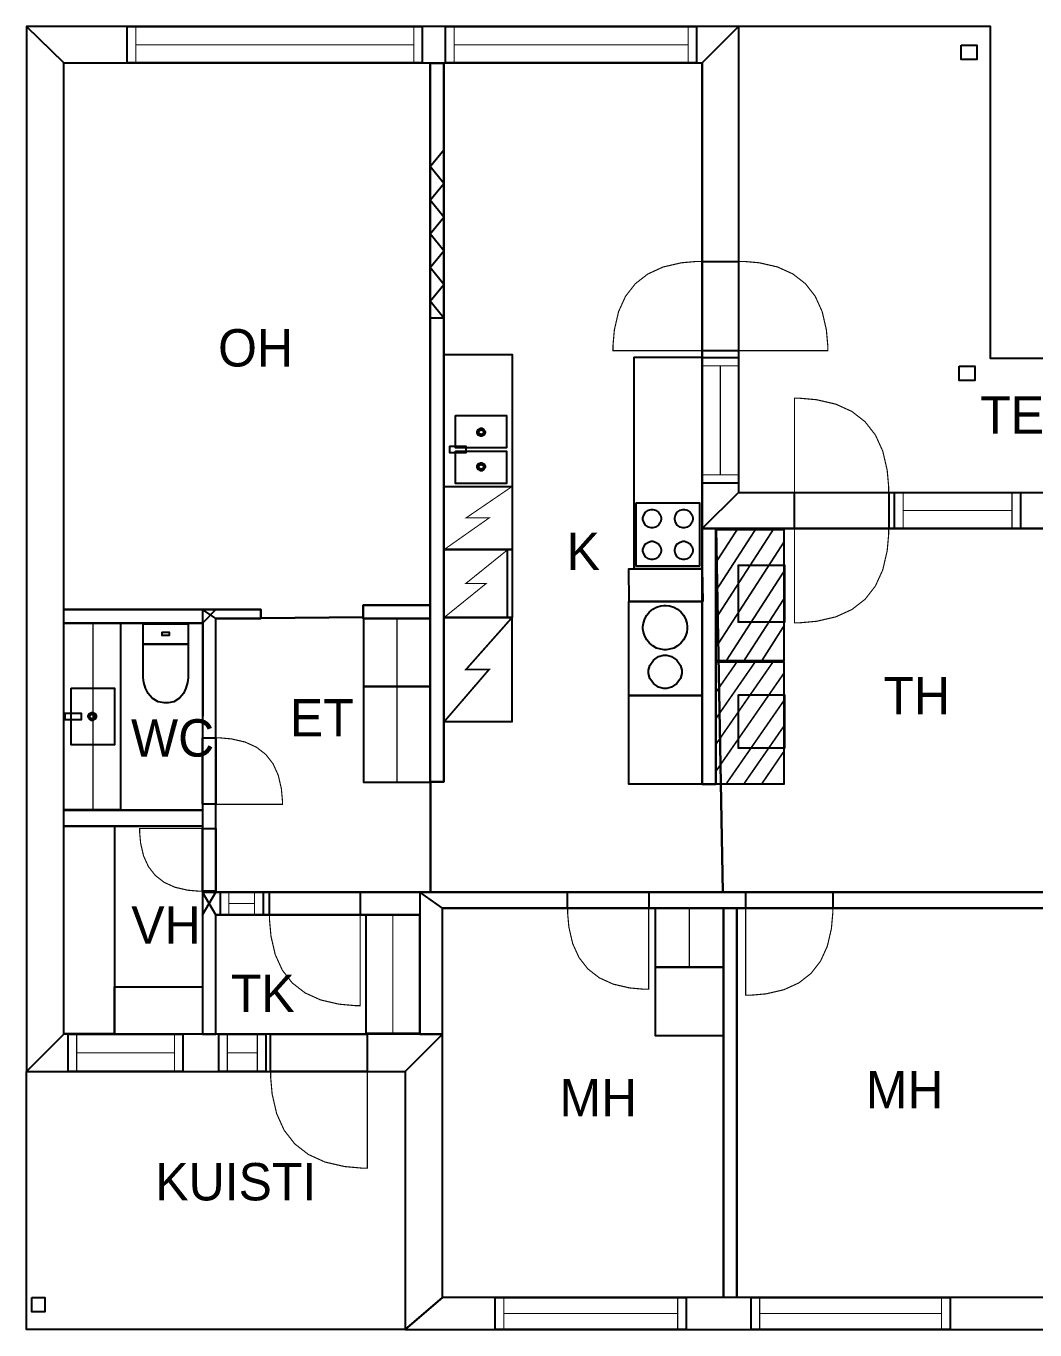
# Model space of a CAD drawing. Extents: x 1 to 19.2, y 0 to 13.3.
# Drawn here: x 1.05 to 10.33, y 1.25 to 13.25 of the extents above; entities that cross this region are included whole.
import ezdxf

# ---------------------------------------------------------------- set-up
doc = ezdxf.new("R2010")
doc.units = 0
doc.layers.get('0').update_dxf_attribs({"linetype": 'CONTINUOUS'})

msp = doc.modelspace()

# ---------------------------------------------------------------- linework, layer by layer
at = {"color": 0}
for points, const_width in [([(7.60499, 13.2455), (1.05241, 13.2455), (1.39615, 12.9122), (7.27165, 12.9122), (7.60499, 13.2455)], 0.00208), ([(1.05241, 13.2455), (1.05241, 3.63314), (1.39615, 3.97689), (1.39615, 12.9122), (1.05241, 13.2455)], 0.00208), ([(1.98085, 13.2455), (4.6951, 13.2455), (4.6951, 12.9122), (1.98085, 12.9122), (1.98085, 13.2455)], 0.01042), ([(1.98085, 13.2455), (4.6951, 13.2455), (4.6951, 12.9122), (1.98085, 12.9122), (1.98085, 13.2455)], 0.01042), ([(4.91021, 13.2455), (7.21957, 13.2455), (7.21957, 12.9122), (4.91021, 12.9122), (4.91021, 13.2455)], 0.01042), ([(4.91021, 13.2455), (7.21957, 13.2455), (7.21957, 12.9122), (4.91021, 12.9122), (4.91021, 13.2455)], 0.01042), ([(7.27165, 8.62717), (7.27165, 12.9122), (7.60499, 13.2455), (7.60499, 8.9605), (7.27165, 8.62717)], 0.00208), ([(7.60499, 13.2455), (7.60656, 8.9605), (15.6638, 8.9605), (15.6638, 10.1928), (9.92333, 10.1928), (9.92333, 13.2455), (7.60499, 13.2455)], 0.00208), ([(4.76947, 12.9106), (4.89447, 12.9106), (4.89447, 10.5635), (4.76947, 10.5635), (4.76947, 12.9106)], 0.01042), ([(4.76947, 12.9122), (4.89447, 12.9122), (4.89447, 6.29779), (4.76947, 6.29779), (4.76947, 12.9122)], 0.00208), ([(7.27165, 11.0857), (7.22347, 11.0857), (7.0791, 11.0729), (6.91222, 11.0344), (6.77106, 10.9702), (6.65554, 10.8804), (6.56569, 10.7649), (6.50151, 10.6237), (6.463, 10.4568), (6.45019, 10.3124), (6.45019, 10.2643), (7.27165, 10.2643), (7.27165, 11.0857)], 0.01042), ([(7.27165, 11.0857), (7.60499, 11.0857), (7.60499, 10.2643), (7.27165, 10.2643), (7.27165, 11.0857)], 0.01042), ([(7.27165, 11.0857), (7.60499, 11.0857), (7.60499, 10.2643), (7.27165, 10.2643), (7.27165, 11.0857)], 0.01042), ([(7.60499, 11.0857), (7.6531, 11.0857), (7.79747, 11.0729), (7.96436, 11.0344), (8.10553, 10.9702), (8.22103, 10.8804), (8.31088, 10.7649), (8.37506, 10.6237), (8.41357, 10.4568), (8.42643, 10.3124), (8.42643, 10.2643), (7.60499, 10.2643), (7.60499, 11.0857)], 0.01042), ([(4.89643, 10.2288), (4.89643, 8.43435), (5.52143, 8.43435), (5.52143, 10.2288), (4.89643, 10.2288)], 0.01042), ([(6.64475, 10.2057), (6.64475, 8.25862), (7.26975, 8.25862), (7.26975, 10.2057), (6.64475, 10.2057)], 0.01042), ([(7.27165, 10.2026), (7.60499, 10.2026), (7.60499, 9.04482), (7.27165, 9.04482), (7.27165, 10.2026)], 0.01042), ([(7.27165, 10.2026), (7.60499, 10.2026), (7.60499, 9.04482), (7.27165, 9.04482), (7.27165, 10.2026)], 0.01042), ([(8.98687, 8.9605), (8.98687, 9.01129), (8.97331, 9.16351), (8.93272, 9.33946), (8.86501, 9.48833), (8.77029, 9.61014), (8.64849, 9.70492), (8.49963, 9.77257), (8.32368, 9.81315), (8.17144, 9.82667), (8.12071, 9.82667), (8.12071, 8.9605), (8.98687, 8.9605)], 0.01042), ([(5.00256, 9.66812), (5.00256, 9.37125), (5.47131, 9.37125), (5.47131, 9.66812), (5.00256, 9.66812)], 0.01042), ([(5.23693, 9.5504), (5.24333, 9.5504), (5.26269, 9.53976), (5.27339, 9.5204), (5.27339, 9.51394), (5.27339, 9.50754), (5.26269, 9.48817), (5.24333, 9.47749), (5.23693, 9.47749), (5.23047, 9.47749), (5.2111, 9.48817), (5.20047, 9.50754), (5.20047, 9.51394), (5.20047, 9.5204), (5.2111, 9.53976), (5.23047, 9.5504), (5.23693, 9.5504)], 0.00833), ([(5.23693, 9.53478), (5.24056, 9.53478), (5.25163, 9.52869), (5.25776, 9.51764), (5.25776, 9.51394), (5.25776, 9.51031), (5.25163, 9.49924), (5.24056, 9.49311), (5.23693, 9.49311), (5.23324, 9.49311), (5.22217, 9.49924), (5.2161, 9.51031), (5.2161, 9.51394), (5.2161, 9.51764), (5.22217, 9.52869), (5.23324, 9.53478), (5.23693, 9.53478)], 0.00833), ([(4.94943, 9.38687), (4.94943, 9.32437), (5.09526, 9.32437), (5.09526, 9.38687), (4.94943, 9.38687)], 0.01042), ([(5.00151, 9.34), (5.00151, 9.04312), (5.47026, 9.04312), (5.47026, 9.34), (5.00151, 9.34)], 0.01042), ([(5.23693, 9.23269), (5.24333, 9.23269), (5.26269, 9.22206), (5.27339, 9.20269), (5.27339, 9.19624), (5.27339, 9.18983), (5.26269, 9.17046), (5.24333, 9.15978), (5.23693, 9.15978), (5.23047, 9.15978), (5.2111, 9.17046), (5.20047, 9.18983), (5.20047, 9.19624), (5.20047, 9.20269), (5.2111, 9.22206), (5.23047, 9.23269), (5.23693, 9.23269)], 0.00833), ([(5.23693, 9.21707), (5.24056, 9.21707), (5.25163, 9.21099), (5.25776, 9.19993), (5.25776, 9.19624), (5.25776, 9.1926), (5.25163, 9.18153), (5.24056, 9.1754), (5.23693, 9.1754), (5.23324, 9.1754), (5.22217, 9.18153), (5.2161, 9.1926), (5.2161, 9.19624), (5.2161, 9.19993), (5.22217, 9.21099), (5.23324, 9.21707), (5.23693, 9.21707)], 0.00833), ([(4.89643, 9.0154), (4.89643, 8.43435), (5.52143, 8.43435), (5.52143, 9.0154), (4.89643, 9.0154)], 0.00968), ([(15.9554, 8.62717), (7.27165, 8.62717), (7.60499, 8.9605), (15.6638, 8.9605), (15.9554, 8.62717)], 0.00208), ([(8.12071, 8.9605), (8.98687, 8.9605), (8.98687, 8.62717), (8.12071, 8.62717), (8.12071, 8.9605)], 0.01042), ([(8.12071, 8.9605), (8.98687, 8.9605), (8.98687, 8.62717), (8.12071, 8.62717), (8.12071, 8.9605)], 0.01042), ([(9.04167, 8.9605), (10.1996, 8.9605), (10.1996, 8.62717), (9.04167, 8.62717), (9.04167, 8.9605)], 0.01042), ([(9.04167, 8.9605), (10.1996, 8.9605), (10.1996, 8.62717), (9.04167, 8.62717), (9.04167, 8.9605)], 0.01042), ([(6.66363, 8.86453), (6.66363, 8.28119), (7.24696, 8.28119), (7.24696, 8.86453), (6.66363, 8.86453)], 0.01042), ([(6.80946, 8.63536), (6.80132, 8.63536), (6.77701, 8.64193), (6.75054, 8.65978), (6.73264, 8.68625), (6.72613, 8.71061), (6.72613, 8.71869), (6.72613, 8.72683), (6.73264, 8.75114), (6.75054, 8.77761), (6.77701, 8.79551), (6.80132, 8.80203), (6.80946, 8.80203), (6.81754, 8.80203), (6.8419, 8.79551), (6.86838, 8.77761), (6.88624, 8.75114), (6.89279, 8.72683), (6.89279, 8.71869), (6.89279, 8.71061), (6.88624, 8.68625), (6.86838, 8.65978), (6.8419, 8.64193), (6.81754, 8.63536), (6.80946, 8.63536)], 0.01042), ([(7.10113, 8.63536), (7.09299, 8.63536), (7.06868, 8.64193), (7.04221, 8.65978), (7.02431, 8.68625), (7.01779, 8.71061), (7.01779, 8.71869), (7.01779, 8.72683), (7.02431, 8.75114), (7.04221, 8.77761), (7.06868, 8.79551), (7.09299, 8.80203), (7.10113, 8.80203), (7.10921, 8.80203), (7.13357, 8.79551), (7.16004, 8.77761), (7.1779, 8.75114), (7.18446, 8.72683), (7.18446, 8.71869), (7.18446, 8.71061), (7.1779, 8.68625), (7.16004, 8.65978), (7.13357, 8.64193), (7.10921, 8.63536), (7.10113, 8.63536)], 0.01042), ([(7.27165, 8.62717), (7.39665, 8.62717), (7.39665, 6.2774), (7.27165, 6.2774), (7.27165, 8.62717)], 0.00208), ([(7.39817, 8.61914), (7.39817, 7.41004), (8.02317, 7.41004), (8.02317, 8.61914), (7.39817, 8.61914)], 0.01612), ([(8.98687, 8.62717), (8.98687, 8.57644), (8.97331, 8.42421), (8.93272, 8.24826), (8.86501, 8.09939), (8.77029, 7.9776), (8.64849, 7.88286), (8.49963, 7.81521), (8.32368, 7.77463), (8.17144, 7.76107), (8.12071, 7.76107), (8.12071, 8.62717), (8.98687, 8.62717)], 0.01042), ([(4.89643, 8.43435), (4.89643, 7.80935), (5.52143, 7.80935), (5.52143, 8.43435), (4.89643, 8.43435)], 0.01042), ([(5.47976, 8.43435), (5.47976, 7.80935), (5.52143, 7.80935), (5.52143, 8.43435), (5.47976, 8.43435)], 0.01042), ([(6.80946, 8.34369), (6.80132, 8.34369), (6.77701, 8.35026), (6.75054, 8.36811), (6.73264, 8.39458), (6.72613, 8.41894), (6.72613, 8.42703), (6.72613, 8.43517), (6.73264, 8.45947), (6.75054, 8.48594), (6.77701, 8.50385), (6.80132, 8.51036), (6.80946, 8.51036), (6.81754, 8.51036), (6.8419, 8.50385), (6.86838, 8.48594), (6.88624, 8.45947), (6.89279, 8.43517), (6.89279, 8.42703), (6.89279, 8.41894), (6.88624, 8.39458), (6.86838, 8.36811), (6.8419, 8.35026), (6.81754, 8.34369), (6.80946, 8.34369)], 0.01042), ([(7.10113, 8.34369), (7.09299, 8.34369), (7.06868, 8.35026), (7.04221, 8.36811), (7.02431, 8.39458), (7.01779, 8.41894), (7.01779, 8.42703), (7.01779, 8.43517), (7.02431, 8.45947), (7.04221, 8.48594), (7.06868, 8.50385), (7.09299, 8.51036), (7.10113, 8.51036), (7.10921, 8.51036), (7.13357, 8.50385), (7.16004, 8.48594), (7.1779, 8.45947), (7.18446, 8.43517), (7.18446, 8.42703), (7.18446, 8.41894), (7.1779, 8.39458), (7.16004, 8.36811), (7.13357, 8.35026), (7.10921, 8.34369), (7.10113, 8.34369)], 0.01042), ([(7.60568, 8.29064), (7.60568, 7.76557), (8.02838, 7.76557), (8.02838, 8.29064), (7.60568, 8.29064)], 0.01612), ([(4.15272, 7.92404), (4.76947, 7.92404), (4.76947, 7.79904), (4.15272, 7.79904), (4.15272, 7.92404)], 0.00208), ([(6.59462, 7.95622), (6.59462, 7.09207), (7.27171, 7.09207), (7.27171, 7.95622), (6.59462, 7.95622)], 0.01042), ([(6.93007, 7.51269), (6.91976, 7.51269), (6.88889, 7.51688), (6.85053, 7.52875), (6.81586, 7.54758), (6.78564, 7.57254), (6.76069, 7.60275), (6.74186, 7.63743), (6.72999, 7.67572), (6.72586, 7.7066), (6.72586, 7.71685), (6.72586, 7.72715), (6.72999, 7.75803), (6.74186, 7.79639), (6.76069, 7.83106), (6.78564, 7.86128), (6.81586, 7.88618), (6.85053, 7.905), (6.88889, 7.91689), (6.91976, 7.92101), (6.93007, 7.92101), (6.94032, 7.92101), (6.97119, 7.91689), (7.0095, 7.905), (7.04417, 7.88618), (7.07438, 7.86128), (7.09933, 7.83106), (7.11817, 7.79639), (7.13004, 7.75803), (7.13422, 7.72715), (7.13422, 7.71685), (7.13422, 7.7066), (7.13004, 7.67572), (7.11817, 7.63743), (7.09933, 7.60275), (7.07438, 7.57254), (7.04417, 7.54758), (7.0095, 7.52875), (6.97119, 7.51688), (6.94032, 7.51269), (6.93007, 7.51269)], 0.01042), ([(2.67231, 7.75738), (1.39615, 7.75738), (1.39615, 7.88238), (2.79731, 7.88238), (2.67231, 7.75738)], 0.00208), ([(2.67231, 7.88238), (3.21061, 7.88238), (3.21061, 7.79904), (2.79731, 7.79904), (2.67231, 7.88238)], 0.00208), ([(2.79731, 5.28168), (2.79731, 7.79904), (2.67231, 7.88238), (2.67231, 5.07335), (2.79731, 5.28168)], 0.00208), ([(4.1581, 7.7991), (4.1581, 7.1741), (4.76833, 7.1741), (4.76833, 7.7991), (4.1581, 7.7991)], 0.01042), ([(4.89529, 7.80935), (4.89529, 6.84907), (5.52029, 6.84907), (5.52029, 7.80935), (4.89529, 7.80935)], 0.01601), ([(1.39714, 7.75743), (1.39714, 6.04015), (1.91829, 6.04015), (1.91829, 7.75743), (1.39714, 7.75743)], 0.01042), ([(1.39729, 7.75956), (1.39729, 6.03581), (1.66564, 6.03581), (1.66564, 7.75956), (1.39729, 7.75956)], 0.01042), ([(2.12576, 7.75222), (2.54232, 7.75222), (2.54232, 7.56494), (2.12576, 7.56494), (2.12576, 7.75222)], 0.01042), ([(2.30094, 7.67437), (2.36719, 7.67437), (2.36719, 7.64279), (2.30094, 7.64279), (2.30094, 7.67437)], 0.01042), ([(2.54232, 7.29665), (2.54232, 7.29665), (2.54237, 7.28494), (2.54075, 7.25396), (2.53461, 7.21013), (2.52121, 7.15989), (2.49767, 7.10965), (2.46121, 7.06581), (2.40901, 7.03483), (2.35596, 7.02306), (2.33832, 7.02306), (2.31999, 7.02306), (2.26514, 7.03483), (2.2111, 7.06581), (2.17329, 7.10965), (2.14882, 7.15989), (2.13482, 7.21013), (2.12842, 7.25396), (2.12668, 7.28494), (2.12679, 7.29665), (2.12679, 7.29665), (2.12576, 7.56494), (2.54232, 7.56494), (2.54232, 7.29665)], 0.01042), ([(6.93007, 7.15588), (6.91515, 7.15588), (6.87044, 7.16792), (6.82172, 7.20074), (6.7889, 7.2494), (6.77692, 7.29411), (6.77692, 7.30897), (6.77692, 7.32389), (6.7889, 7.3686), (6.82172, 7.41732), (6.87044, 7.45014), (6.91515, 7.46213), (6.93007, 7.46213), (6.94493, 7.46213), (6.98964, 7.45014), (7.03831, 7.41732), (7.07113, 7.3686), (7.08317, 7.32389), (7.08317, 7.30897), (7.08317, 7.29411), (7.07113, 7.2494), (7.03831, 7.20074), (6.98964, 7.16792), (6.94493, 7.15588), (6.93007, 7.15588)], 0.01042), ([(7.39671, 7.40256), (7.39671, 6.2761), (8.02171, 6.2761), (8.02171, 7.40256), (7.39671, 7.40256)], 0.01502), ([(1.46556, 7.1595), (1.46556, 6.63867), (1.86367, 6.63867), (1.86367, 7.1595), (1.46556, 7.1595)], 0.01042), ([(4.1581, 7.1741), (4.1581, 6.2921), (4.76833, 6.2921), (4.76833, 7.1741), (4.1581, 7.1741)], 0.01042), ([(7.60422, 7.09651), (7.60422, 6.60732), (8.02692, 6.60732), (8.02692, 7.09651), (7.60422, 7.09651)], 0.01502), ([(1.41015, 6.93033), (1.41015, 6.86783), (1.55599, 6.86783), (1.55599, 6.93033), (1.41015, 6.93033)], 0.01042), ([(1.65836, 6.93554), (1.66476, 6.93554), (1.68414, 6.92492), (1.69482, 6.90554), (1.69482, 6.89908), (1.69482, 6.89268), (1.68414, 6.87332), (1.66476, 6.86263), (1.65836, 6.86263), (1.65192, 6.86263), (1.63254, 6.87332), (1.6219, 6.89268), (1.6219, 6.89908), (1.6219, 6.90554), (1.63254, 6.92492), (1.65192, 6.93554), (1.65836, 6.93554)], 0.00833), ([(1.65836, 6.91992), (1.662, 6.91992), (1.67307, 6.91385), (1.67919, 6.90278), (1.67919, 6.89908), (1.67919, 6.89546), (1.67307, 6.88439), (1.662, 6.87825), (1.65836, 6.87825), (1.65468, 6.87825), (1.64361, 6.88439), (1.63753, 6.89546), (1.63753, 6.89908), (1.63753, 6.90278), (1.64361, 6.91385), (1.65468, 6.91992), (1.65836, 6.91992)], 0.00833), ([(2.67231, 6.70199), (2.79731, 6.70199), (2.79731, 6.09071), (2.67231, 6.09071), (2.67231, 6.70199)], 0.01042), ([(2.67231, 6.70199), (2.79731, 6.70199), (2.79731, 6.09071), (2.67231, 6.09071), (2.67231, 6.70199)], 0.01042), ([(2.79731, 6.70199), (2.83311, 6.70199), (2.94054, 6.69243), (3.06472, 6.66379), (3.16976, 6.61604), (3.25569, 6.54921), (3.32254, 6.46322), (3.37028, 6.35818), (3.39893, 6.234), (3.40853, 6.12657), (3.40853, 6.09071), (2.79731, 6.09071), (2.79731, 6.70199)], 0.01042), ([(1.39615, 6.03581), (2.67231, 6.03581), (2.67231, 5.88997), (1.39615, 5.88997), (1.39615, 6.03581)], 0.00208), ([(1.39615, 5.88997), (1.39615, 3.97922), (1.86458, 3.97922), (1.86458, 5.88997), (1.39615, 5.88997)], 0.01042), ([(2.67231, 5.29156), (2.63846, 5.29156), (2.53689, 5.30062), (2.41954, 5.32769), (2.32026, 5.37283), (2.23904, 5.43599), (2.17589, 5.51719), (2.13075, 5.61649), (2.10368, 5.73378), (2.09467, 5.83535), (2.09467, 5.86914), (2.67231, 5.86914), (2.67231, 5.29156)], 0.01042), ([(2.67231, 5.86914), (2.79731, 5.86914), (2.79731, 5.29156), (2.67231, 5.29156), (2.67231, 5.86914)], 0.01042), ([(2.67231, 5.86914), (2.79731, 5.86914), (2.79731, 5.29156), (2.67231, 5.29156), (2.67231, 5.86914)], 0.01042), ([(4.67231, 5.07335), (2.79731, 5.07335), (2.67231, 5.28168), (4.67231, 5.28168), (4.67231, 5.07335)], 0.00208), ([(2.67231, 5.28168), (2.67231, 3.97689), (2.79731, 3.97689), (2.79731, 5.07335), (2.67231, 5.28168)], 0.00208), ([(2.83811, 5.28168), (3.23053, 5.28168), (3.23053, 5.07335), (2.83811, 5.07335), (2.83811, 5.28168)], 0.01042), ([(2.83811, 5.28168), (3.23053, 5.28168), (3.23053, 5.07335), (2.83811, 5.07335), (2.83811, 5.28168)], 0.01042), ([(3.29021, 5.28168), (4.12478, 5.28168), (4.12478, 5.07335), (3.29021, 5.07335), (3.29021, 5.28168)], 0.01042), ([(3.29021, 5.28168), (4.12478, 5.28168), (4.12478, 5.07335), (3.29021, 5.07335), (3.29021, 5.28168)], 0.01042), ([(4.67231, 5.28168), (15.6638, 5.28168), (15.6638, 5.13585), (4.88064, 5.13585), (4.67231, 5.28168)], 0.00208), ([(4.88064, 3.97689), (4.88064, 5.13585), (4.67231, 5.28168), (4.67231, 3.97689), (4.88064, 3.97689)], 0.00208), ([(6.03261, 5.28168), (6.77886, 5.28168), (6.77886, 5.13585), (6.03261, 5.13585), (6.03261, 5.28168)], 0.01042), ([(6.03261, 5.28168), (6.77886, 5.28168), (6.77886, 5.13585), (6.03261, 5.13585), (6.03261, 5.28168)], 0.01042), ([(7.67106, 5.28168), (8.4725, 5.28168), (8.4725, 5.13585), (7.67106, 5.13585), (7.67106, 5.28168)], 0.01042), ([(7.67106, 5.28168), (8.4725, 5.28168), (8.4725, 5.13585), (7.67106, 5.13585), (7.67106, 5.28168)], 0.01042), ([(3.29021, 5.07335), (3.29021, 5.02447), (3.30322, 4.87776), (3.34233, 4.70822), (3.40756, 4.56478), (3.49881, 4.44743), (3.61621, 4.35618), (3.75965, 4.29096), (3.92914, 4.25185), (4.07585, 4.23876), (4.12478, 4.23876), (4.12478, 5.07335), (3.29021, 5.07335)], 0.01042), ([(4.17779, 5.07335), (4.17779, 3.98335), (4.67133, 3.98335), (4.67133, 5.07335), (4.17779, 5.07335)], 0.01042), ([(6.03261, 5.13585), (6.03261, 5.09218), (6.04422, 4.96099), (6.07921, 4.8094), (6.13753, 4.68115), (6.21913, 4.57617), (6.32411, 4.49457), (6.45236, 4.43625), (6.60394, 4.40126), (6.73514, 4.3896), (6.77886, 4.3896), (6.77886, 5.13585), (6.03261, 5.13585)], 0.01042), ([(6.84065, 5.13585), (6.84065, 4.59353), (7.46565, 4.59353), (7.46565, 5.13585), (6.84065, 5.13585)], 0.01042), ([(7.46593, 5.13585), (7.59093, 5.13585), (7.59093, 1.55186), (7.46593, 1.55186), (7.46593, 5.13585)], 0.00208), ([(8.4725, 5.13585), (8.4725, 5.08892), (8.45996, 4.94803), (8.42236, 4.78521), (8.35975, 4.64746), (8.27214, 4.53478), (8.1594, 4.4471), (8.02165, 4.3845), (7.85889, 4.3469), (7.71799, 4.33436), (7.67106, 4.33436), (7.67106, 5.13585), (8.4725, 5.13585)], 0.01042), ([(6.8405, 4.59358), (6.8405, 3.95921), (7.4655, 3.95921), (7.4655, 4.59358), (6.8405, 4.59358)], 0.01042), ([(1.86458, 4.41015), (2.67285, 4.41015), (2.67285, 3.97694), (1.86458, 3.97694), (1.86458, 4.41015)], 0.01042), ([(1.05241, 3.63314), (4.53689, 3.63314), (4.88064, 3.97689), (1.39615, 3.97689), (1.05241, 3.63314)], 0.00208), ([(1.43679, 3.97689), (2.49333, 3.97689), (2.49333, 3.63314), (1.43679, 3.63314), (1.43679, 3.97689)], 0.01042), ([(1.43679, 3.97689), (2.49333, 3.97689), (2.49333, 3.63314), (1.43679, 3.63314), (1.43679, 3.97689)], 0.01042), ([(2.82324, 3.97689), (3.25543, 3.97689), (3.25543, 3.63314), (2.82324, 3.63314), (2.82324, 3.97689)], 0.01042), ([(2.82324, 3.97689), (3.25543, 3.97689), (3.25543, 3.63314), (2.82324, 3.63314), (2.82324, 3.97689)], 0.01042), ([(3.30012, 3.97689), (4.1894, 3.97689), (4.1894, 3.63314), (3.30012, 3.63314), (3.30012, 3.97689)], 0.01042), ([(3.30012, 3.97689), (4.1894, 3.97689), (4.1894, 3.63314), (3.30012, 3.63314), (3.30012, 3.97689)], 0.01042), ([(4.53689, 3.63314), (4.53689, 1.2602), (4.88064, 1.55186), (4.88064, 3.97689), (4.53689, 3.63314)], 0.00208), ([(1.05241, 3.63314), (4.53689, 3.63314), (4.53689, 1.2602), (1.05241, 1.2602), (1.05241, 3.63314)], 0.00208), ([(3.30012, 3.63314), (3.30012, 3.58106), (3.31401, 3.42475), (3.35568, 3.24414), (3.42512, 3.09131), (3.5224, 2.96631), (3.6474, 2.86903), (3.80024, 2.79958), (3.98085, 2.75792), (4.13715, 2.74397), (4.18929, 2.74397), (4.18929, 3.63314), (3.30012, 3.63314)], 0.01042), ([(4.53689, 1.2602), (19.2403, 1.2602), (18.9486, 1.55186), (4.88064, 1.55186), (4.53689, 1.2602)], 0.00208), ([(5.36708, 1.55186), (7.1231, 1.55186), (7.1231, 1.2602), (5.36708, 1.2602), (5.36708, 1.55186)], 0.01042), ([(5.36708, 1.55186), (7.1231, 1.55186), (7.1231, 1.2602), (5.36708, 1.2602), (5.36708, 1.55186)], 0.01042), ([(7.72217, 1.55186), (9.55143, 1.55186), (9.55143, 1.2602), (7.72217, 1.2602), (7.72217, 1.55186)], 0.01042), ([(7.72217, 1.55186), (9.55143, 1.55186), (9.55143, 1.2602), (7.72217, 1.2602), (7.72217, 1.55186)], 0.01042)]:
    msp.add_lwpolyline(points, close=True, dxfattribs=dict(at, const_width=const_width))
for points in [[(1.05241, 13.2455), (1.05241, 3.63314), (1.39615, 3.97689), (1.39615, 12.9122), (1.05241, 13.2455)], [(7.60499, 13.2455), (1.05241, 13.2455), (1.39615, 12.9122), (7.27165, 12.9122), (7.60499, 13.2455)], [(7.27165, 8.62717), (7.27165, 12.9122), (7.60499, 13.2455), (7.60499, 8.9605), (7.27165, 8.62717)], [(9.65489, 13.0754), (9.79844, 13.0754), (9.79844, 12.9435), (9.65489, 12.9435), (9.65489, 13.0754)], [(4.76947, 12.9122), (4.89447, 12.9122), (4.89447, 6.29779), (4.76947, 6.29779), (4.76947, 12.9122)], [(9.63553, 10.1227), (9.77908, 10.1227), (9.77908, 9.99083), (9.63553, 9.99083), (9.63553, 10.1227)], [(15.9554, 8.62717), (7.27165, 8.62717), (7.60499, 8.9605), (15.6638, 8.9605), (15.9554, 8.62717)], [(7.27165, 8.62717), (7.39665, 8.62717), (7.39665, 6.2774), (7.27165, 6.2774), (7.27165, 8.62717)], [(7.27539, 7.95628), (6.59831, 7.95628), (6.59457, 8.25862), (7.27165, 8.25862), (7.27539, 7.95628)], [(4.15272, 7.92404), (4.76947, 7.92404), (4.76947, 7.79904), (4.15272, 7.79904), (4.15272, 7.92404)], [(2.67231, 7.75738), (1.39615, 7.75738), (1.39615, 7.88238), (2.79731, 7.88238), (2.67231, 7.75738)], [(2.79731, 5.28168), (2.79731, 7.79904), (2.67231, 7.88238), (2.67231, 5.07335), (2.79731, 5.28168)], [(2.67231, 7.88238), (3.21061, 7.88238), (3.21061, 7.79904), (2.79731, 7.79904), (2.67231, 7.88238)], [(6.59467, 7.09207), (7.27175, 7.09207), (7.27175, 6.2774), (6.59467, 6.2774), (6.59467, 7.09207)], [(1.39615, 6.03581), (2.67231, 6.03581), (2.67231, 5.88997), (1.39615, 5.88997), (1.39615, 6.03581)], [(4.67231, 5.07335), (2.79731, 5.07335), (2.67231, 5.28168), (4.67231, 5.28168), (4.67231, 5.07335)], [(2.67231, 5.28168), (2.67231, 3.97689), (2.79731, 3.97689), (2.79731, 5.07335), (2.67231, 5.28168)], [(4.88064, 3.97689), (4.88064, 5.13585), (4.67231, 5.28168), (4.67231, 3.97689), (4.88064, 3.97689)], [(4.67231, 5.28168), (15.6638, 5.28168), (15.6638, 5.13585), (4.88064, 5.13585), (4.67231, 5.28168)], [(7.46593, 5.13585), (7.59093, 5.13585), (7.59093, 1.55186), (7.46593, 1.55186), (7.46593, 5.13585)], [(1.05241, 3.63314), (4.53689, 3.63314), (4.88064, 3.97689), (1.39615, 3.97689), (1.05241, 3.63314)], [(4.53689, 3.63314), (4.53689, 1.2602), (4.88064, 1.55186), (4.88064, 3.97689), (4.53689, 3.63314)], [(1.10346, 1.553), (1.22385, 1.553), (1.22385, 1.42117), (1.10346, 1.42117), (1.10346, 1.553)], [(4.53689, 1.2602), (19.2403, 1.2602), (18.9486, 1.55186), (4.88064, 1.55186), (4.53689, 1.2602)]]:
    msp.add_lwpolyline(points, close=True, dxfattribs=at)
at = {"color": 7}
for points in [[(1.98085, 13.2455), (4.6951, 13.2455), (4.6951, 12.9122), (1.98085, 12.9122), (1.98085, 13.2455)], [(1.98085, 13.2455), (4.6951, 13.2455), (4.6951, 12.9122), (1.98085, 12.9122), (1.98085, 13.2455)], [(4.91021, 13.2455), (7.21957, 13.2455), (7.21957, 12.9122), (4.91021, 12.9122), (4.91021, 13.2455)], [(4.91021, 13.2455), (7.21957, 13.2455), (7.21957, 12.9122), (4.91021, 12.9122), (4.91021, 13.2455)], [(7.60499, 13.2455), (7.60656, 8.9605), (15.6638, 8.9605), (15.6638, 10.1928), (9.92333, 10.1928), (9.92333, 13.2455), (7.60499, 13.2455)], [(4.76947, 7.92404), (4.15272, 7.92404), (4.15272, 7.8125), (3.21061, 7.80208), (3.21061, 7.88238), (1.39615, 7.88238), (1.39615, 12.9122), (4.76947, 12.9122), (4.76947, 7.92404)], [(4.76947, 12.9106), (4.89447, 12.9106), (4.89447, 10.5635), (4.76947, 10.5635), (4.76947, 12.9106)], [(4.76947, 12.9106), (4.89447, 12.9106), (4.89447, 10.5635), (4.76947, 10.5635), (4.76947, 12.9106)], [(7.27165, 6.2774), (7.39665, 6.2774), (7.39665, 8.62717), (7.39854, 8.62717), (7.46104, 5.28168), (4.77219, 5.28168), (4.77219, 6.29779), (4.89447, 6.29779), (4.89447, 12.9122), (7.27165, 12.9122), (7.27165, 6.2774)], [(4.89447, 10.5635), (4.76947, 10.7184), (4.89447, 10.8733), (4.76947, 11.0283), (4.89447, 11.1832), (4.76947, 11.3381), (4.89447, 11.493), (4.76947, 11.6479), (4.89447, 11.8028), (4.76947, 11.9577), (4.89447, 12.1126)], [(7.27165, 11.0857), (7.60499, 11.0857), (7.60499, 10.2643), (7.27165, 10.2643), (7.27165, 11.0857)], [(7.27165, 11.0857), (7.60499, 11.0857), (7.60499, 10.2643), (7.27165, 10.2643), (7.27165, 11.0857)], [(4.89643, 10.2288), (5.52143, 10.2288), (5.52143, 8.43435), (4.89643, 8.43435), (4.89643, 10.2288)], [(6.64475, 10.2057), (7.26975, 10.2057), (7.26975, 8.25862), (6.64475, 8.25862), (6.64475, 10.2057)], [(7.27165, 10.2026), (7.60499, 10.2026), (7.60499, 9.04482), (7.27165, 9.04482), (7.27165, 10.2026)], [(7.27165, 10.2026), (7.60499, 10.2026), (7.60499, 9.04482), (7.27165, 9.04482), (7.27165, 10.2026)], [(5.00256, 9.66812), (5.47131, 9.66812), (5.47131, 9.37125), (5.00256, 9.37125), (5.00256, 9.66812)], [(5.23693, 9.5504), (5.24333, 9.5504), (5.26269, 9.53976), (5.27339, 9.5204), (5.27339, 9.51394), (5.27339, 9.50754), (5.26269, 9.48817), (5.24333, 9.47749), (5.23693, 9.47749), (5.23047, 9.47749), (5.2111, 9.48817), (5.20047, 9.50754), (5.20047, 9.51394), (5.20047, 9.5204), (5.2111, 9.53976), (5.23047, 9.5504), (5.23693, 9.5504)], [(5.23693, 9.53478), (5.24056, 9.53478), (5.25163, 9.52869), (5.25776, 9.51764), (5.25776, 9.51394), (5.25776, 9.51031), (5.25163, 9.49924), (5.24056, 9.49311), (5.23693, 9.49311), (5.23324, 9.49311), (5.22217, 9.49924), (5.2161, 9.51031), (5.2161, 9.51394), (5.2161, 9.51764), (5.22217, 9.52869), (5.23324, 9.53478), (5.23693, 9.53478)], [(4.94943, 9.38687), (5.09526, 9.38687), (5.09526, 9.32437), (4.94943, 9.32437), (4.94943, 9.38687)], [(5.00151, 9.34), (5.47026, 9.34), (5.47026, 9.04312), (5.00151, 9.04312), (5.00151, 9.34)], [(5.23693, 9.23269), (5.24333, 9.23269), (5.26269, 9.22206), (5.27339, 9.20269), (5.27339, 9.19624), (5.27339, 9.18983), (5.26269, 9.17046), (5.24333, 9.15978), (5.23693, 9.15978), (5.23047, 9.15978), (5.2111, 9.17046), (5.20047, 9.18983), (5.20047, 9.19624), (5.20047, 9.20269), (5.2111, 9.22206), (5.23047, 9.23269), (5.23693, 9.23269)], [(5.23693, 9.21707), (5.24056, 9.21707), (5.25163, 9.21099), (5.25776, 9.19993), (5.25776, 9.19624), (5.25776, 9.1926), (5.25163, 9.18153), (5.24056, 9.1754), (5.23693, 9.1754), (5.23324, 9.1754), (5.22217, 9.18153), (5.2161, 9.1926), (5.2161, 9.19624), (5.2161, 9.19993), (5.22217, 9.21099), (5.23324, 9.21707), (5.23693, 9.21707)], [(4.89643, 9.0154), (5.52143, 9.0154), (5.52143, 8.43435), (4.89643, 8.43435), (4.89643, 9.0154)], [(8.12071, 8.9605), (8.98687, 8.9605), (8.98687, 8.62717), (8.12071, 8.62717), (8.12071, 8.9605)], [(8.12071, 8.9605), (8.98687, 8.9605), (8.98687, 8.62717), (8.12071, 8.62717), (8.12071, 8.9605)], [(9.04167, 8.9605), (10.1996, 8.9605), (10.1996, 8.62717), (9.04167, 8.62717), (9.04167, 8.9605)], [(9.04167, 8.9605), (10.1996, 8.9605), (10.1996, 8.62717), (9.04167, 8.62717), (9.04167, 8.9605)], [(6.66363, 8.86453), (7.24696, 8.86453), (7.24696, 8.28119), (6.66363, 8.28119), (6.66363, 8.86453)], [(6.80946, 8.63536), (6.80132, 8.63536), (6.77701, 8.64193), (6.75054, 8.65978), (6.73264, 8.68625), (6.72613, 8.71061), (6.72613, 8.71869), (6.72613, 8.72683), (6.73264, 8.75114), (6.75054, 8.77761), (6.77701, 8.79551), (6.80132, 8.80203), (6.80946, 8.80203), (6.81754, 8.80203), (6.8419, 8.79551), (6.86838, 8.77761), (6.88624, 8.75114), (6.89279, 8.72683), (6.89279, 8.71869), (6.89279, 8.71061), (6.88624, 8.68625), (6.86838, 8.65978), (6.8419, 8.64193), (6.81754, 8.63536), (6.80946, 8.63536)], [(7.10113, 8.63536), (7.09299, 8.63536), (7.06868, 8.64193), (7.04221, 8.65978), (7.02431, 8.68625), (7.01779, 8.71061), (7.01779, 8.71869), (7.01779, 8.72683), (7.02431, 8.75114), (7.04221, 8.77761), (7.06868, 8.79551), (7.09299, 8.80203), (7.10113, 8.80203), (7.10921, 8.80203), (7.13357, 8.79551), (7.16004, 8.77761), (7.1779, 8.75114), (7.18446, 8.72683), (7.18446, 8.71869), (7.18446, 8.71061), (7.1779, 8.68625), (7.16004, 8.65978), (7.13357, 8.64193), (7.10921, 8.63536), (7.10113, 8.63536)], [(7.39817, 8.61914), (8.02317, 8.61914), (8.02317, 7.41004), (7.39817, 7.41004), (7.39817, 8.61914)], [(10.5086, 5.28168), (7.46104, 5.28168), (7.39854, 8.62717), (10.5086, 8.62717), (10.5086, 5.28168)], [(4.89643, 8.43435), (5.52143, 8.43435), (5.52143, 7.80935), (4.89643, 7.80935), (4.89643, 8.43435)], [(5.47976, 8.43435), (5.52143, 8.43435), (5.52143, 7.80935), (5.47976, 7.80935), (5.47976, 8.43435)], [(6.80946, 8.34369), (6.80132, 8.34369), (6.77701, 8.35026), (6.75054, 8.36811), (6.73264, 8.39458), (6.72613, 8.41894), (6.72613, 8.42703), (6.72613, 8.43517), (6.73264, 8.45947), (6.75054, 8.48594), (6.77701, 8.50385), (6.80132, 8.51036), (6.80946, 8.51036), (6.81754, 8.51036), (6.8419, 8.50385), (6.86838, 8.48594), (6.88624, 8.45947), (6.89279, 8.43517), (6.89279, 8.42703), (6.89279, 8.41894), (6.88624, 8.39458), (6.86838, 8.36811), (6.8419, 8.35026), (6.81754, 8.34369), (6.80946, 8.34369)], [(7.10113, 8.34369), (7.09299, 8.34369), (7.06868, 8.35026), (7.04221, 8.36811), (7.02431, 8.39458), (7.01779, 8.41894), (7.01779, 8.42703), (7.01779, 8.43517), (7.02431, 8.45947), (7.04221, 8.48594), (7.06868, 8.50385), (7.09299, 8.51036), (7.10113, 8.51036), (7.10921, 8.51036), (7.13357, 8.50385), (7.16004, 8.48594), (7.1779, 8.45947), (7.18446, 8.43517), (7.18446, 8.42703), (7.18446, 8.41894), (7.1779, 8.39458), (7.16004, 8.36811), (7.13357, 8.35026), (7.10921, 8.34369), (7.10113, 8.34369)], [(7.60568, 8.29064), (8.02838, 8.29064), (8.02838, 7.76557), (7.60568, 7.76557), (7.60568, 8.29064)], [(6.59462, 7.95622), (7.27171, 7.95622), (7.27171, 7.09207), (6.59462, 7.09207), (6.59462, 7.95622)], [(6.93007, 7.51269), (6.91976, 7.51269), (6.88889, 7.51688), (6.85053, 7.52875), (6.81586, 7.54758), (6.78564, 7.57254), (6.76069, 7.60275), (6.74186, 7.63743), (6.72999, 7.67572), (6.72586, 7.7066), (6.72586, 7.71685), (6.72586, 7.72715), (6.72999, 7.75803), (6.74186, 7.79639), (6.76069, 7.83106), (6.78564, 7.86128), (6.81586, 7.88618), (6.85053, 7.905), (6.88889, 7.91689), (6.91976, 7.92101), (6.93007, 7.92101), (6.94032, 7.92101), (6.97119, 7.91689), (7.0095, 7.905), (7.04417, 7.88618), (7.07438, 7.86128), (7.09933, 7.83106), (7.11817, 7.79639), (7.13004, 7.75803), (7.13422, 7.72715), (7.13422, 7.71685), (7.13422, 7.7066), (7.13004, 7.67572), (7.11817, 7.63743), (7.09933, 7.60275), (7.07438, 7.57254), (7.04417, 7.54758), (7.0095, 7.52875), (6.97119, 7.51688), (6.94032, 7.51269), (6.93007, 7.51269)], [(4.15272, 7.79904), (4.76947, 7.79904), (4.76947, 6.29779), (4.77219, 6.29779), (4.77219, 5.28168), (2.79731, 5.28168), (2.79731, 7.79904), (3.21061, 7.79904), (3.21061, 7.80208), (4.15272, 7.8125), (4.15272, 7.79904)], [(4.1581, 7.7991), (4.76833, 7.7991), (4.76833, 7.1741), (4.1581, 7.1741), (4.1581, 7.7991)], [(4.89529, 7.80935), (5.52029, 7.80935), (5.52029, 6.84907), (4.89529, 6.84907), (4.89529, 7.80935)], [(2.67231, 6.03581), (1.39615, 6.03581), (1.39615, 7.75738), (2.67231, 7.75738), (2.67708, 7.76042), (2.67231, 6.03581)], [(1.39714, 7.75743), (1.91829, 7.75743), (1.91829, 6.04015), (1.39714, 6.04015), (1.39714, 7.75743)], [(2.12576, 7.75222), (2.54232, 7.75222), (2.54232, 7.56494), (2.12576, 7.56494), (2.12576, 7.75222)], [(2.54232, 7.29665), (2.54232, 7.29665), (2.54237, 7.28494), (2.54075, 7.25396), (2.53461, 7.21013), (2.52121, 7.15989), (2.49767, 7.10965), (2.46121, 7.06581), (2.40901, 7.03483), (2.35596, 7.02306), (2.33832, 7.02306), (2.31999, 7.02306), (2.26514, 7.03483), (2.2111, 7.06581), (2.17329, 7.10965), (2.14882, 7.15989), (2.13482, 7.21013), (2.12842, 7.25396), (2.12668, 7.28494), (2.12679, 7.29665), (2.12679, 7.29665), (2.12576, 7.56494), (2.54232, 7.56494), (2.54232, 7.29665)], [(2.30094, 7.67437), (2.36719, 7.67437), (2.36719, 7.64279), (2.30094, 7.64279), (2.30094, 7.67437)], [(6.93007, 7.15588), (6.91515, 7.15588), (6.87044, 7.16792), (6.82172, 7.20074), (6.7889, 7.2494), (6.77692, 7.29411), (6.77692, 7.30897), (6.77692, 7.32389), (6.7889, 7.3686), (6.82172, 7.41732), (6.87044, 7.45014), (6.91515, 7.46213), (6.93007, 7.46213), (6.94493, 7.46213), (6.98964, 7.45014), (7.03831, 7.41732), (7.07113, 7.3686), (7.08317, 7.32389), (7.08317, 7.30897), (7.08317, 7.29411), (7.07113, 7.2494), (7.03831, 7.20074), (6.98964, 7.16792), (6.94493, 7.15588), (6.93007, 7.15588)], [(7.39671, 7.40256), (8.02171, 7.40256), (8.02171, 6.2761), (7.39671, 6.2761), (7.39671, 7.40256)], [(1.46556, 7.1595), (1.86367, 7.1595), (1.86367, 6.63867), (1.46556, 6.63867), (1.46556, 7.1595)], [(4.1581, 7.1741), (4.76833, 7.1741), (4.76833, 6.2921), (4.1581, 6.2921), (4.1581, 7.1741)], [(7.60422, 7.09651), (8.02692, 7.09651), (8.02692, 6.60732), (7.60422, 6.60732), (7.60422, 7.09651)], [(1.41015, 6.93033), (1.55599, 6.93033), (1.55599, 6.86783), (1.41015, 6.86783), (1.41015, 6.93033)], [(1.65836, 6.93554), (1.66476, 6.93554), (1.68414, 6.92492), (1.69482, 6.90554), (1.69482, 6.89908), (1.69482, 6.89268), (1.68414, 6.87332), (1.66476, 6.86263), (1.65836, 6.86263), (1.65192, 6.86263), (1.63254, 6.87332), (1.6219, 6.89268), (1.6219, 6.89908), (1.6219, 6.90554), (1.63254, 6.92492), (1.65192, 6.93554), (1.65836, 6.93554)], [(1.65836, 6.91992), (1.662, 6.91992), (1.67307, 6.91385), (1.67919, 6.90278), (1.67919, 6.89908), (1.67919, 6.89546), (1.67307, 6.88439), (1.662, 6.87825), (1.65836, 6.87825), (1.65468, 6.87825), (1.64361, 6.88439), (1.63753, 6.89546), (1.63753, 6.89908), (1.63753, 6.90278), (1.64361, 6.91385), (1.65468, 6.91992), (1.65836, 6.91992)], [(2.67231, 6.70199), (2.79731, 6.70199), (2.79731, 6.09071), (2.67231, 6.09071), (2.67231, 6.70199)], [(2.67231, 6.70199), (2.79731, 6.70199), (2.79731, 6.09071), (2.67231, 6.09071), (2.67231, 6.70199)], [(1.39615, 5.88997), (2.67231, 5.88997), (2.67231, 3.97689), (1.39615, 3.97689), (1.39615, 5.88997)], [(1.39615, 5.88997), (1.86458, 5.88997), (1.86458, 3.97922), (1.39615, 3.97922), (1.39615, 5.88997)], [(2.67231, 5.86914), (2.79731, 5.86914), (2.79731, 5.29156), (2.67231, 5.29156), (2.67231, 5.86914)], [(2.67231, 5.86914), (2.79731, 5.86914), (2.79731, 5.29156), (2.67231, 5.29156), (2.67231, 5.86914)], [(2.83811, 5.28168), (3.23053, 5.28168), (3.23053, 5.07335), (2.83811, 5.07335), (2.83811, 5.28168)], [(2.83811, 5.28168), (3.23053, 5.28168), (3.23053, 5.07335), (2.83811, 5.07335), (2.83811, 5.28168)], [(3.29021, 5.28168), (4.12478, 5.28168), (4.12478, 5.07335), (3.29021, 5.07335), (3.29021, 5.28168)], [(3.29021, 5.28168), (4.12478, 5.28168), (4.12478, 5.07335), (3.29021, 5.07335), (3.29021, 5.28168)], [(6.03261, 5.28168), (6.77886, 5.28168), (6.77886, 5.13585), (6.03261, 5.13585), (6.03261, 5.28168)], [(6.03261, 5.28168), (6.77886, 5.28168), (6.77886, 5.13585), (6.03261, 5.13585), (6.03261, 5.28168)], [(7.67106, 5.28168), (8.4725, 5.28168), (8.4725, 5.13585), (7.67106, 5.13585), (7.67106, 5.28168)], [(7.67106, 5.28168), (8.4725, 5.28168), (8.4725, 5.13585), (7.67106, 5.13585), (7.67106, 5.28168)], [(2.79731, 5.07335), (4.67231, 5.07335), (4.67231, 3.97689), (2.79731, 3.97689), (2.79731, 5.07335)], [(4.17779, 5.07335), (4.67133, 5.07335), (4.67133, 3.98335), (4.17779, 3.98335), (4.17779, 5.07335)], [(4.88064, 5.13585), (7.46593, 5.13585), (7.46593, 1.55186), (4.88064, 1.55186), (4.88064, 5.13585)], [(6.84065, 5.13585), (7.46565, 5.13585), (7.46565, 4.59353), (6.84065, 4.59353), (6.84065, 5.13585)], [(7.59093, 5.13585), (10.4613, 5.13585), (10.4613, 1.55186), (7.59093, 1.55186), (7.59093, 5.13585)], [(6.8405, 4.59358), (7.4655, 4.59358), (7.4655, 3.95921), (6.8405, 3.95921), (6.8405, 4.59358)], [(1.86458, 4.41015), (2.67285, 4.41015), (2.67285, 3.97694), (1.86458, 3.97694), (1.86458, 4.41015)], [(1.43679, 3.97689), (2.49333, 3.97689), (2.49333, 3.63314), (1.43679, 3.63314), (1.43679, 3.97689)], [(1.43679, 3.97689), (2.49333, 3.97689), (2.49333, 3.63314), (1.43679, 3.63314), (1.43679, 3.97689)], [(2.82324, 3.97689), (3.25543, 3.97689), (3.25543, 3.63314), (2.82324, 3.63314), (2.82324, 3.97689)], [(2.82324, 3.97689), (3.25543, 3.97689), (3.25543, 3.63314), (2.82324, 3.63314), (2.82324, 3.97689)], [(3.30012, 3.97689), (4.1894, 3.97689), (4.1894, 3.63314), (3.30012, 3.63314), (3.30012, 3.97689)], [(3.30012, 3.97689), (4.1894, 3.97689), (4.1894, 3.63314), (3.30012, 3.63314), (3.30012, 3.97689)], [(1.05241, 3.63314), (4.53689, 3.63314), (4.53689, 1.2602), (1.05241, 1.2602), (1.05241, 3.63314)], [(5.36708, 1.55186), (7.1231, 1.55186), (7.1231, 1.2602), (5.36708, 1.2602), (5.36708, 1.55186)], [(5.36708, 1.55186), (7.1231, 1.55186), (7.1231, 1.2602), (5.36708, 1.2602), (5.36708, 1.55186)], [(7.72217, 1.55186), (9.55143, 1.55186), (9.55143, 1.2602), (7.72217, 1.2602), (7.72217, 1.55186)], [(7.72217, 1.55186), (9.55143, 1.55186), (9.55143, 1.2602), (7.72217, 1.2602), (7.72217, 1.55186)]]:
    msp.add_lwpolyline(points, close=True, dxfattribs=at)
at = {"color": 0}
for points, const_width in [([(2.05897, 13.2456), (2.05897, 12.9122)], 0.01042), ([(4.61697, 13.2456), (4.61697, 12.9122)], 0.01042), ([(4.98833, 13.2456), (4.98833, 12.9122)], 0.01042), ([(7.14144, 13.2456), (7.14144, 12.9122)], 0.01042), ([(4.61697, 13.0789), (2.05897, 13.0789)], 0.01042), ([(7.14144, 13.0789), (4.98833, 13.0789)], 0.01042), ([(4.89447, 10.5635), (4.76947, 10.7184), (4.89447, 10.8733), (4.76947, 11.0283), (4.89447, 11.1832), (4.76947, 11.3381), (4.89447, 11.493), (4.76947, 11.6479), (4.89447, 11.8028), (4.76947, 11.9577), (4.89447, 12.1126)], 0.01042), ([(7.27171, 10.1245), (7.60504, 10.1245)], 0.01042), ([(7.43837, 9.12294), (7.43837, 10.1245)], 0.01042), ([(7.27171, 9.12294), (7.60504, 9.12294)], 0.01042), ([(4.89643, 8.43435), (5.31099, 8.72586), (5.09853, 8.72586), (5.52143, 9.01443)], 0.00968), ([(9.11985, 8.62717), (9.11985, 8.9605)], 0.01042), ([(10.1214, 8.62717), (10.1214, 8.9605)], 0.01042), ([(10.1214, 8.79383), (9.11985, 8.79383)], 0.01042), ([(4.89643, 7.80935), (5.28288, 8.12185), (5.09538, 8.12185), (5.48286, 8.43435)], 0.01042), ([(4.89529, 6.84907), (5.30985, 7.33083), (5.09739, 7.33083), (5.52029, 7.80778)], 0.01601), ([(2.91624, 5.07335), (2.91624, 5.28168)], 0.01042), ([(3.15246, 5.07335), (3.15246, 5.28168)], 0.01042), ([(3.15246, 5.17751), (2.91624, 5.17751)], 0.01042), ([(1.51486, 3.63319), (1.51486, 3.97694)], 0.01042), ([(2.41521, 3.63319), (2.41521, 3.97694)], 0.01042), ([(2.90136, 3.63319), (2.90136, 3.97694)], 0.01042), ([(3.17731, 3.63319), (3.17731, 3.97694)], 0.01042), ([(1.51486, 3.80507), (2.41521, 3.80507)], 0.01042), ([(2.90136, 3.80507), (3.17731, 3.80507)], 0.01042), ([(5.44515, 1.26015), (5.44515, 1.55181)], 0.01042), ([(7.04503, 1.26015), (7.04503, 1.55181)], 0.01042), ([(7.80029, 1.26015), (7.80029, 1.55181)], 0.01042), ([(9.47331, 1.26015), (9.47331, 1.55181)], 0.01042), ([(5.44515, 1.40597), (7.04503, 1.40597)], 0.01042), ([(7.80029, 1.40597), (9.47331, 1.40597)], 0.01042)]:
    msp.add_lwpolyline(points, dxfattribs=dict(at, const_width=const_width))
at = {"color": 7}
for points, const_width in [([(4.76947, 7.92404), (4.15272, 7.92404), (4.15272, 7.8125), (3.21061, 7.80208), (3.21061, 7.88238), (1.39615, 7.88238), (1.39615, 12.9122), (4.76947, 12.9122), (4.76947, 7.92404)], 0.00208), ([(4.76947, 12.9106), (4.89447, 12.9106), (4.89447, 10.5635), (4.76947, 10.5635), (4.76947, 12.9106)], 0.01042), ([(7.27165, 6.2774), (7.39665, 6.2774), (7.39665, 8.62717), (7.39854, 8.62717), (7.46104, 5.28168), (4.77219, 5.28168), (4.77219, 6.29779), (4.89447, 6.29779), (4.89447, 12.9122), (7.27165, 12.9122), (7.27165, 6.2774)], 0.00208), ([(10.5086, 5.28168), (7.46104, 5.28168), (7.39854, 8.62717), (10.5086, 8.62717), (10.5086, 5.28168)], 0.00208), ([(4.15272, 7.79904), (4.76947, 7.79904), (4.76947, 6.29779), (4.77219, 6.29779), (4.77219, 5.28168), (2.79731, 5.28168), (2.79731, 7.79904), (3.21061, 7.79904), (3.21061, 7.80208), (4.15272, 7.8125), (4.15272, 7.79904)], 0.00208), ([(2.67231, 6.03581), (1.39615, 6.03581), (1.39615, 7.75738), (2.67231, 7.75738), (2.67708, 7.76042), (2.67231, 6.03581)], 0.00208), ([(1.39615, 5.88997), (2.67231, 5.88997), (2.67231, 3.97689), (1.39615, 3.97689), (1.39615, 5.88997)], 0.00208), ([(2.79731, 5.07335), (4.67231, 5.07335), (4.67231, 3.97689), (2.79731, 3.97689), (2.79731, 5.07335)], 0.00208), ([(4.88064, 5.13585), (7.46593, 5.13585), (7.46593, 1.55186), (4.88064, 1.55186), (4.88064, 5.13585)], 0.00208), ([(7.59093, 5.13585), (10.4613, 5.13585), (10.4613, 1.55186), (7.59093, 1.55186), (7.59093, 5.13585)], 0.00208)]:
    msp.add_lwpolyline(points, close=True, dxfattribs=dict(at, const_width=const_width))
at = {"color": 251}
for points, const_width in [([(7.40338, 7.81114), (7.9305, 8.62717)], 0.01612), ([(7.40338, 8.32531), (7.59836, 8.62717)], 0.01612), ([(7.40338, 8.06537), (7.76563, 8.62608)], 0.01612), ([(7.40338, 7.54432), (8.02838, 8.51187)], 0.01612), ([(7.49772, 7.42019), (8.02533, 8.23699)], 0.01612), ([(7.66032, 7.41971), (8.02838, 7.98947)], 0.01612), ([(7.82363, 7.41812), (8.02838, 7.74024)], 0.01612), ([(7.40192, 6.64979), (7.92904, 7.41004)], 0.01502), ([(7.40192, 7.12879), (7.5969, 7.41004)], 0.01502), ([(7.40192, 6.88661), (7.76417, 7.40907)], 0.01502), ([(7.40192, 6.40121), (8.02692, 7.30263)], 0.01502), ([(7.49625, 6.28554), (8.02387, 7.0465)], 0.01502), ([(7.65886, 6.28504), (8.02692, 6.81592)], 0.01502), ([(7.82215, 6.28358), (8.02692, 6.58365)], 0.01502)]:
    msp.add_lwpolyline(points, dxfattribs=dict(at, const_width=const_width))
at = {"color": 253, "const_width": 0.01042}
for points in [[(4.46322, 7.7991), (4.46322, 7.1741)], [(4.46322, 7.1741), (4.46322, 6.29215)], [(4.42458, 5.07335), (4.42458, 3.98335)], [(7.15315, 5.13585), (7.15315, 4.59358)]]:
    msp.add_lwpolyline(points, dxfattribs=at)

# ---------------------------------------------------------------- texts
at = {"color": 0}
for s, p in [('OH', (2.81661, 10.1187)), ('TERA', (9.82896, 9.50029)), ('K', (6.02383, 8.24668)), ('TH', (8.93854, 6.91924)), ('ET', (3.47754, 6.71556)), ('WC', (2.015, 6.52946)), ('VH', (2.01779, 4.80774)), ('TK', (2.93432, 4.17969)), ('MH', (8.77646, 3.29213)), ('MH', (5.95768, 3.21901)), ('KUISTI', (2.2389, 2.44667))]:
    msp.add_text(s, height=0.34375, dxfattribs=at).set_placement(p)

doc.saveas('drawing.dxf')
